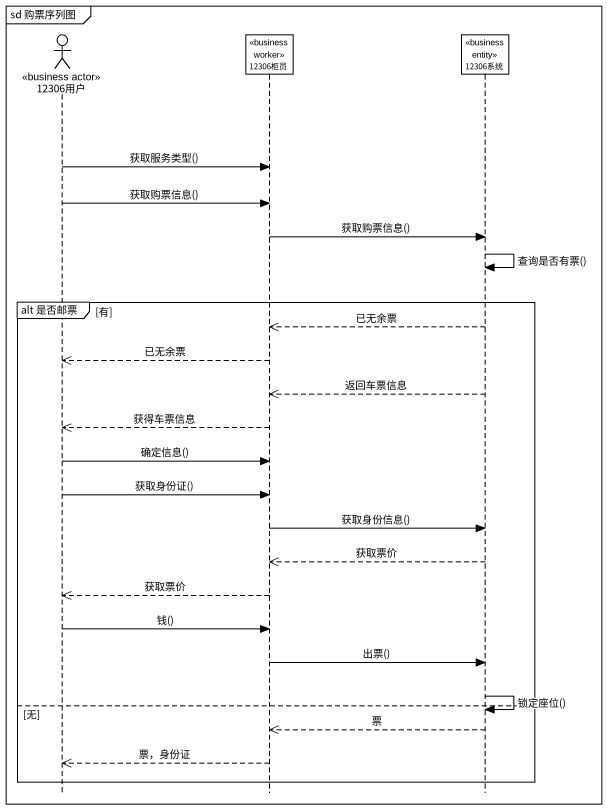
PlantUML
@startuml
mainframe sd 购票序列图
hide footbox
actor "12306用户" as a12306用户 <<business actor>>
participant "12306柜员" as c12306柜员 <<business worker>>
participant "12306系统" as c12306系统 <<business entity>>

a12306用户 -> c12306柜员 : 获取服务类型()
a12306用户 -> c12306柜员 : 获取购票信息()
c12306柜员 -> c12306系统 : 获取购票信息()
c12306系统 -> c12306系统 : 查询是否有票()
group alt 是否邮票 [有]
  c12306系统 -->> c12306柜员 : 已无余票
  c12306柜员 -->> a12306用户 : 已无余票
  c12306系统 -->> c12306柜员 : 返回车票信息
  c12306柜员 -->> a12306用户 : 获得车票信息
  a12306用户 -> c12306柜员 : 确定信息()
  a12306用户 -> c12306柜员 : 获取身份证()
  c12306柜员 -> c12306系统 : 获取身份信息()
  c12306系统 -->> c12306柜员 : 获取票价
  c12306柜员 -->> a12306用户 : 获取票价
  a12306用户 -> c12306柜员 : 钱()
  c12306柜员 -> c12306系统 : 出票()
  c12306系统 -> c12306系统 : 锁定座位()
else 无
  c12306系统 -->> c12306柜员 : 票
  c12306柜员 -->> a12306用户 : 票，身份证
end
@enduml
